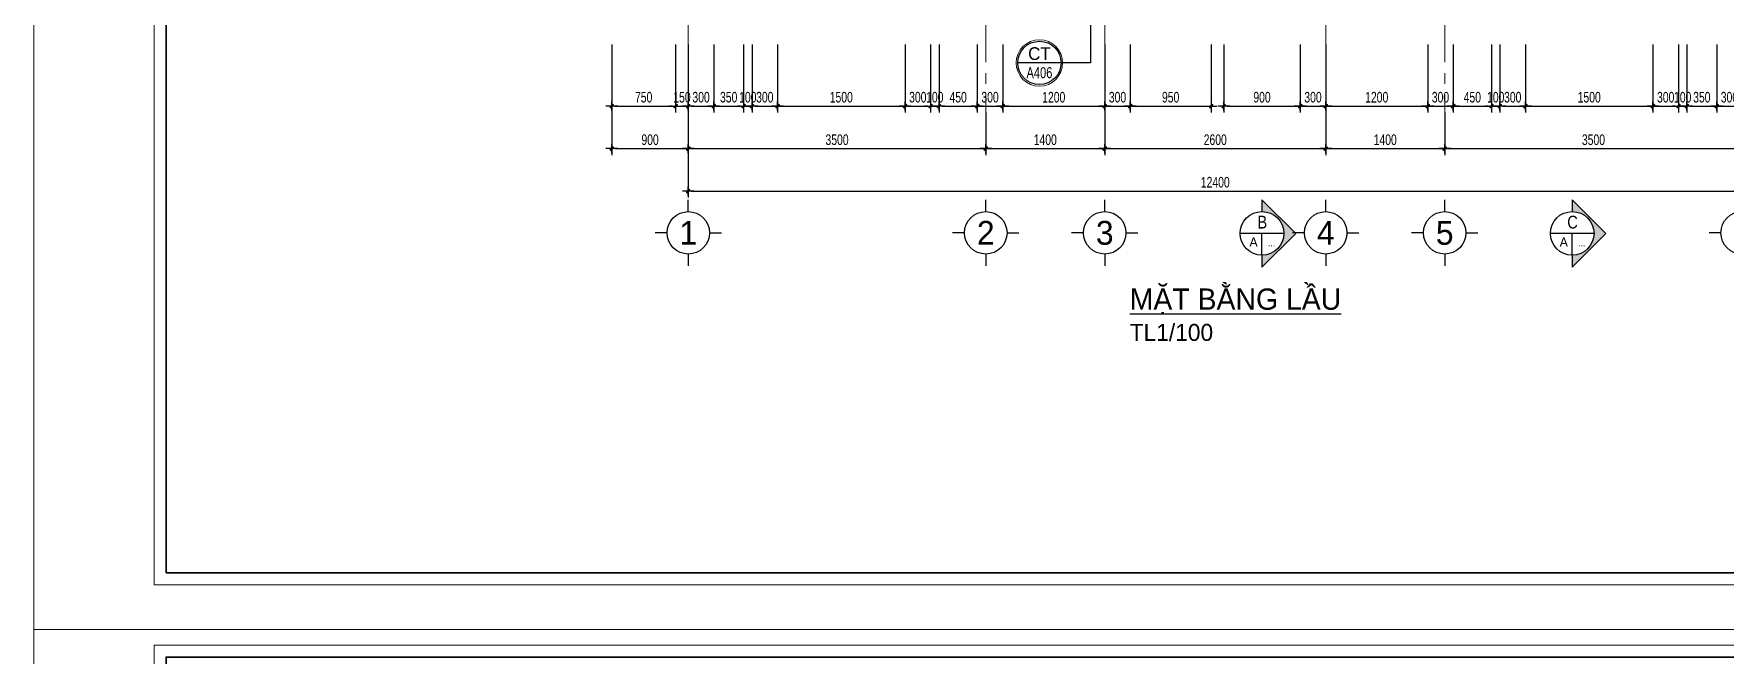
# Model space of a CAD drawing. Header units: inches. Extents: x 88947 to 296847, y 35049 to 161062.
# Drawn here: x 148347 to 168248, y 55750 to 63057 of the extents above; entities that cross this region are included whole.
import ezdxf
from ezdxf.enums import TextEntityAlignment as Align

# ---------------------------------------------------------------- set-up
doc = ezdxf.new("R2010")
doc.units = ezdxf.units.IN
doc.header["$MEASUREMENT"] = 0
doc.header["$PDMODE"] = 1
doc.linetypes.add('ACAD_ISO03W100', pattern=[30, 12, -18])
doc.linetypes.add('CENTER', pattern=[50.8, 31.75, -6.35, 6.35, -6.35])
for name, color, linetype, lineweight in [('A-Dims', 145, 'Continuous', 25), ('A-Text', 30, 'Continuous', 9), ('A-Wall', 2, 'Continuous', 35), ('DIM', 7, 'Continuous', 25), ('GHICHU', 40, 'Continuous', 18), ('KHUNG 2', 144, 'Continuous', 18), ('KY HIEU', 4, 'Continuous', 25), ('NETMANH', 192, 'Continuous', 18), ('THAY', 3, 'Continuous', 18), ('TRUC', 252, 'ACAD_ISO03W100', 13)]:
    doc.layers.add(name, color=color, linetype=linetype, lineweight=lineweight)
doc.layers.add('NHO', color=8, linetype='Continuous')
doc.layers.add('text', color=2, linetype='Continuous')
doc.styles.add('AVO-B', font='VAVOB.TTF')
doc.styles.add('DDCo-B-Helve-condense', font='VHELVCB.TTF')
doc.styles.add('FRANKO', font='VFRANKO.TTF')
doc.styles.add('TAS-MTEXT', font='VAVOB.TTF', dxfattribs={"width": 0.75})
doc.styles.add('VHELVEN', font='VHELVEN.TTF')
doc.styles.add('VNI-HELVE-CONDENSE', font='VNARIAL.TTF', dxfattribs={"width": 0.7})
doc.dimstyles.new('TAS-100', dxfattribs={"dimscale": 50, "dimtxt": 2.5, "dimasz": 0.7, "dimexe": 1.5, "dimexo": 1.5, "dimgap": 0.8, "dimtad": 1, "dimdec": 0, "dimzin": 3, "dimdsep": 46, "dimtxsty": 'VNI-HELVE-CONDENSE', "dimblk": 'TICK', "dimcen": 2.5, "dimclrt": 71, "dimazin": 2, "dimtfac": 0.75, "dimtdec": 0, "dimtix": 1, "dimtmove": 2, "dimatfit": 2, "dimldrblk": 'TICK123', "dimfxl": 1.5, "dimtolj": 1, "dimtzin": 0, "dimarcsym": 0})
doc.dimstyles.new('TAS-50', dxfattribs={"dimscale": 25, "dimtxt": 2.5, "dimasz": 0.7, "dimexe": 1.5, "dimexo": 1.5, "dimgap": 0.8, "dimtad": 1, "dimdec": 0, "dimzin": 3, "dimdsep": 46, "dimtxsty": 'VNI-HELVE-CONDENSE', "dimblk": 'TICK', "dimcen": 2.5, "dimclrt": 71, "dimazin": 2, "dimtfac": 0.75, "dimtdec": 0, "dimtix": 1, "dimtmove": 2, "dimatfit": 2, "dimldrblk": 'TICK123', "dimfxl": 1.5, "dimtolj": 1, "dimtzin": 0, "dimarcsym": 0})

# ---------------------------------------------------------------- blocks, each defined once
blk = doc.blocks.new('TICK')
at = {"layer": 'A-Dims', "color": 1}
for p, q in [((-2, 0), (2, 0)), ((0, 1.5), (0, -1.5))]:
    blk.add_line(p, q, dxfattribs=at)
at = {"layer": 'A-Dims', "color": 1, "const_width": 0.788}
blk.add_lwpolyline([(-0.33, -0.35), (0.38, 0.38)], dxfattribs=at)
at = {"layer": 'A-Dims', "color": 1, "const_width": 0.394}
for points in [[(0.24, 0.52, -0.414214), (0.52, 0.52, -1)], [(0.52, 0.52, -0.414214), (0.52, 0.24, -1)], [(-0.47, -0.21, 0.414214), (-0.47, -0.49, 1)], [(-0.47, -0.49, 0.414214), (-0.19, -0.49, 1)]]:
    blk.add_lwpolyline(points, format="xyb", dxfattribs=at)
blk = doc.blocks.new('*D49')
at = {"layer": 'Defpoints', "color": 0}
for p in [(156048, 62207), (159548, 62207), (159548, 61707)]:
    blk.add_point(p, dxfattribs=at)
at = {"layer": 'DIM', "color": 0, "lineweight": -2}
for p, q in [((156048, 62132), (156048, 61632)), ((159548, 62132), (159548, 61632)), ((156083, 61707), (159513, 61707))]:
    blk.add_line(p, q, dxfattribs=at)
at = {"layer": 'DIM', "color": 0, "lineweight": -2, "xscale": 35, "yscale": 35, "zscale": 35, "rotation": 180}
blk.add_blockref('TICK', (156048, 61707), dxfattribs=at)
at = {"layer": 'DIM', "color": 0, "lineweight": -2, "xscale": 35, "yscale": 35, "zscale": 35}
blk.add_blockref('TICK', (159548, 61707), dxfattribs=at)
at = {"layer": 'DIM', "color": 71, "insert": (157798, 61811), "char_height": 125, "attachment_point": 5, "style": 'VNI-HELVE-CONDENSE'}
blk.add_mtext('\\A1;3500', dxfattribs=at)
blk = doc.blocks.new('TICK123')
at = {"layer": 'A-Dims', "color": 1}
blk.add_lwpolyline([(0.05, 0, 0, 0.84, 0), (-2.11, 0, 8.4, 8.4, 0)], format="xyseb", dxfattribs=at)
blk = doc.blocks.new('*D50')
at = {"layer": 'Defpoints', "color": 0}
for p in [(159548, 62207), (160948, 62207), (160948, 61707)]:
    blk.add_point(p, dxfattribs=at)
at = {"layer": 'DIM', "color": 0, "lineweight": -2}
for p, q in [((159548, 62132), (159548, 61632)), ((160948, 62132), (160948, 61632)), ((159583, 61707), (160913, 61707))]:
    blk.add_line(p, q, dxfattribs=at)
at = {"layer": 'DIM', "color": 0, "lineweight": -2, "xscale": 35, "yscale": 35, "zscale": 35, "rotation": 180}
blk.add_blockref('TICK', (159548, 61707), dxfattribs=at)
at = {"layer": 'DIM', "color": 0, "lineweight": -2, "xscale": 35, "yscale": 35, "zscale": 35}
blk.add_blockref('TICK', (160948, 61707), dxfattribs=at)
at = {"layer": 'DIM', "color": 71, "insert": (160248, 61811), "char_height": 125, "attachment_point": 5, "style": 'VNI-HELVE-CONDENSE'}
blk.add_mtext('\\A1;1400', dxfattribs=at)
blk = doc.blocks.new('*D51')
at = {"layer": 'Defpoints', "color": 0}
for p in [(160948, 62207), (163548, 62207), (163548, 61707)]:
    blk.add_point(p, dxfattribs=at)
at = {"layer": 'DIM', "color": 0, "lineweight": -2}
for p, q in [((160948, 62132), (160948, 61632)), ((163548, 62132), (163548, 61632)), ((160983, 61707), (163513, 61707))]:
    blk.add_line(p, q, dxfattribs=at)
at = {"layer": 'DIM', "color": 0, "lineweight": -2, "xscale": 35, "yscale": 35, "zscale": 35, "rotation": 180}
blk.add_blockref('TICK', (160948, 61707), dxfattribs=at)
at = {"layer": 'DIM', "color": 0, "lineweight": -2, "xscale": 35, "yscale": 35, "zscale": 35}
blk.add_blockref('TICK', (163548, 61707), dxfattribs=at)
at = {"layer": 'DIM', "color": 71, "insert": (162248, 61811), "char_height": 125, "attachment_point": 5, "style": 'VNI-HELVE-CONDENSE'}
blk.add_mtext('\\A1;2600', dxfattribs=at)
blk = doc.blocks.new('*D52')
at = {"layer": 'Defpoints', "color": 0}
for p in [(163548, 62207), (164948, 62207), (164948, 61707)]:
    blk.add_point(p, dxfattribs=at)
at = {"layer": 'DIM', "color": 0, "lineweight": -2}
for p, q in [((163548, 62132), (163548, 61632)), ((164948, 62132), (164948, 61632)), ((163583, 61707), (164913, 61707))]:
    blk.add_line(p, q, dxfattribs=at)
at = {"layer": 'DIM', "color": 0, "lineweight": -2, "xscale": 35, "yscale": 35, "zscale": 35, "rotation": 180}
blk.add_blockref('TICK', (163548, 61707), dxfattribs=at)
at = {"layer": 'DIM', "color": 0, "lineweight": -2, "xscale": 35, "yscale": 35, "zscale": 35}
blk.add_blockref('TICK', (164948, 61707), dxfattribs=at)
at = {"layer": 'DIM', "color": 71, "insert": (164248, 61811), "char_height": 125, "attachment_point": 5, "style": 'VNI-HELVE-CONDENSE'}
blk.add_mtext('\\A1;1400', dxfattribs=at)
blk = doc.blocks.new('*D53')
at = {"layer": 'Defpoints', "color": 0}
for p in [(164948, 62207), (168448, 62207), (168448, 61707)]:
    blk.add_point(p, dxfattribs=at)
at = {"layer": 'DIM', "color": 0, "lineweight": -2}
for p, q in [((164948, 62132), (164948, 61632)), ((168448, 62132), (168448, 61632)), ((164983, 61707), (168413, 61707))]:
    blk.add_line(p, q, dxfattribs=at)
at = {"layer": 'DIM', "color": 0, "lineweight": -2, "xscale": 35, "yscale": 35, "zscale": 35, "rotation": 180}
blk.add_blockref('TICK', (164948, 61707), dxfattribs=at)
at = {"layer": 'DIM', "color": 0, "lineweight": -2, "xscale": 35, "yscale": 35, "zscale": 35}
blk.add_blockref('TICK', (168448, 61707), dxfattribs=at)
at = {"layer": 'DIM', "color": 71, "insert": (166698, 61811), "char_height": 125, "attachment_point": 5, "style": 'VNI-HELVE-CONDENSE'}
blk.add_mtext('\\A1;3500', dxfattribs=at)
blk = doc.blocks.new('*D54')
at = {"layer": 'Defpoints', "color": 0}
for p in [(156048, 62207), (168448, 62207), (168448, 61207)]:
    blk.add_point(p, dxfattribs=at)
at = {"layer": 'DIM', "color": 0, "lineweight": -2}
for p, q in [((156048, 62132), (156048, 61132)), ((168448, 62132), (168448, 61132)), ((156083, 61207), (168413, 61207))]:
    blk.add_line(p, q, dxfattribs=at)
at = {"layer": 'DIM', "color": 0, "lineweight": -2, "xscale": 35, "yscale": 35, "zscale": 35, "rotation": 180}
blk.add_blockref('TICK', (156048, 61207), dxfattribs=at)
at = {"layer": 'DIM', "color": 0, "lineweight": -2, "xscale": 35, "yscale": 35, "zscale": 35}
blk.add_blockref('TICK', (168448, 61207), dxfattribs=at)
at = {"layer": 'DIM', "color": 71, "insert": (162248, 61311), "char_height": 125, "attachment_point": 5, "style": 'VNI-HELVE-CONDENSE'}
blk.add_mtext('\\A1;12400', dxfattribs=at)
blk = doc.blocks.new('khung ten')
at = {"layer": 'A-Wall', "ltscale": 0.7}
blk.add_lwpolyline([(267204, -219099), (305804, -219099), (305804, -190799), (267204, -190799)], close=True, dxfattribs=at)
at = {"layer": 'KHUNG 2', "ltscale": 0.7}
blk.add_lwpolyline([(267004, -219299), (306004, -219299), (306004, -190599), (267004, -190599)], close=True, dxfattribs=at)
at = {"layer": 'NETMANH', "ltscale": 0.7}
blk.add_lwpolyline([(265004, -220042), (307004, -220042), (307004, -190342), (265004, -190342)], close=True, dxfattribs=at)
blk = doc.blocks.new('*D73')
at = {"layer": 'Defpoints', "color": 0}
for p in [(155898, 63007), (156048, 63007), (156048, 62207)]:
    blk.add_point(p, dxfattribs=at)
at = {"layer": 'DIM', "color": 0, "lineweight": -2}
for p, q in [((155898, 62932), (155898, 62132)), ((156048, 62932), (156048, 62132)), ((155863, 62207), (155828, 62207)), ((155898, 62207), (156048, 62207)), ((156083, 62207), (156118, 62207))]:
    blk.add_line(p, q, dxfattribs=at)
at = {"layer": 'DIM', "color": 0, "lineweight": -2, "xscale": 35, "yscale": 35, "zscale": 35}
blk.add_blockref('TICK', (155898, 62207), dxfattribs=at)
at = {"layer": 'DIM', "color": 0, "lineweight": -2, "xscale": 35, "yscale": 35, "zscale": 35, "rotation": 180}
blk.add_blockref('TICK', (156048, 62207), dxfattribs=at)
at = {"layer": 'DIM', "color": 71, "insert": (155973, 62311), "char_height": 125, "attachment_point": 5, "style": 'VNI-HELVE-CONDENSE'}
blk.add_mtext('\\A1;150', dxfattribs=at)
blk = doc.blocks.new('*D74')
at = {"layer": 'Defpoints', "color": 0}
for p in [(156348, 63007), (156698, 63007), (156698, 62207)]:
    blk.add_point(p, dxfattribs=at)
at = {"layer": 'DIM', "color": 0, "lineweight": -2}
for p, q in [((156348, 62932), (156348, 62132)), ((156698, 62932), (156698, 62132)), ((156383, 62207), (156663, 62207))]:
    blk.add_line(p, q, dxfattribs=at)
at = {"layer": 'DIM', "color": 0, "lineweight": -2, "xscale": 35, "yscale": 35, "zscale": 35, "rotation": 180}
blk.add_blockref('TICK', (156348, 62207), dxfattribs=at)
at = {"layer": 'DIM', "color": 0, "lineweight": -2, "xscale": 35, "yscale": 35, "zscale": 35}
blk.add_blockref('TICK', (156698, 62207), dxfattribs=at)
at = {"layer": 'DIM', "color": 71, "insert": (156523, 62311), "char_height": 125, "attachment_point": 5, "style": 'VNI-HELVE-CONDENSE'}
blk.add_mtext('\\A1;350', dxfattribs=at)
blk = doc.blocks.new('*D75')
at = {"layer": 'Defpoints', "color": 0}
for p in [(156798, 63007), (157098, 63007), (157098, 62207)]:
    blk.add_point(p, dxfattribs=at)
at = {"layer": 'DIM', "color": 0, "lineweight": -2}
for p, q in [((156798, 62932), (156798, 62132)), ((157098, 62932), (157098, 62132)), ((156833, 62207), (157063, 62207))]:
    blk.add_line(p, q, dxfattribs=at)
at = {"layer": 'DIM', "color": 0, "lineweight": -2, "xscale": 35, "yscale": 35, "zscale": 35, "rotation": 180}
blk.add_blockref('TICK', (156798, 62207), dxfattribs=at)
at = {"layer": 'DIM', "color": 0, "lineweight": -2, "xscale": 35, "yscale": 35, "zscale": 35}
blk.add_blockref('TICK', (157098, 62207), dxfattribs=at)
at = {"layer": 'DIM', "color": 71, "insert": (156948, 62311), "char_height": 125, "attachment_point": 5, "style": 'VNI-HELVE-CONDENSE'}
blk.add_mtext('\\A1;300', dxfattribs=at)
blk = doc.blocks.new('*D76')
at = {"layer": 'Defpoints', "color": 0}
for p in [(157098, 63007), (158598, 63007), (158598, 62207)]:
    blk.add_point(p, dxfattribs=at)
at = {"layer": 'DIM', "color": 0, "lineweight": -2}
for p, q in [((157098, 62932), (157098, 62132)), ((158598, 62932), (158598, 62132)), ((157133, 62207), (158563, 62207))]:
    blk.add_line(p, q, dxfattribs=at)
at = {"layer": 'DIM', "color": 0, "lineweight": -2, "xscale": 35, "yscale": 35, "zscale": 35, "rotation": 180}
blk.add_blockref('TICK', (157098, 62207), dxfattribs=at)
at = {"layer": 'DIM', "color": 0, "lineweight": -2, "xscale": 35, "yscale": 35, "zscale": 35}
blk.add_blockref('TICK', (158598, 62207), dxfattribs=at)
at = {"layer": 'DIM', "color": 71, "insert": (157848, 62311), "char_height": 125, "attachment_point": 5, "style": 'VNI-HELVE-CONDENSE'}
blk.add_mtext('\\A1;1500', dxfattribs=at)
blk = doc.blocks.new('*D77')
at = {"layer": 'Defpoints', "color": 0}
for p in [(158598, 63007), (158898, 63007), (158898, 62207)]:
    blk.add_point(p, dxfattribs=at)
at = {"layer": 'DIM', "color": 0, "lineweight": -2}
for p, q in [((158598, 62932), (158598, 62132)), ((158898, 62932), (158898, 62132)), ((158633, 62207), (158863, 62207))]:
    blk.add_line(p, q, dxfattribs=at)
at = {"layer": 'DIM', "color": 0, "lineweight": -2, "xscale": 35, "yscale": 35, "zscale": 35, "rotation": 180}
blk.add_blockref('TICK', (158598, 62207), dxfattribs=at)
at = {"layer": 'DIM', "color": 0, "lineweight": -2, "xscale": 35, "yscale": 35, "zscale": 35}
blk.add_blockref('TICK', (158898, 62207), dxfattribs=at)
at = {"layer": 'DIM', "color": 71, "insert": (158748, 62311), "char_height": 125, "attachment_point": 5, "style": 'VNI-HELVE-CONDENSE'}
blk.add_mtext('\\A1;300', dxfattribs=at)
blk = doc.blocks.new('*D78')
at = {"layer": 'Defpoints', "color": 0}
for p in [(158898, 63007), (158998, 63007), (158998, 62207)]:
    blk.add_point(p, dxfattribs=at)
at = {"layer": 'DIM', "color": 0, "lineweight": -2}
for p, q in [((158898, 62932), (158898, 62132)), ((158998, 62932), (158998, 62132)), ((158863, 62207), (158828, 62207)), ((158898, 62207), (158998, 62207)), ((159033, 62207), (159068, 62207))]:
    blk.add_line(p, q, dxfattribs=at)
at = {"layer": 'DIM', "color": 0, "lineweight": -2, "xscale": 35, "yscale": 35, "zscale": 35}
blk.add_blockref('TICK', (158898, 62207), dxfattribs=at)
at = {"layer": 'DIM', "color": 0, "lineweight": -2, "xscale": 35, "yscale": 35, "zscale": 35, "rotation": 180}
blk.add_blockref('TICK', (158998, 62207), dxfattribs=at)
at = {"layer": 'DIM', "color": 71, "insert": (158948, 62311), "char_height": 125, "attachment_point": 5, "style": 'VNI-HELVE-CONDENSE'}
blk.add_mtext('\\A1;100', dxfattribs=at)
blk = doc.blocks.new('*D79')
at = {"layer": 'Defpoints', "color": 0}
for p in [(158998, 63007), (159448, 63007), (159448, 62207)]:
    blk.add_point(p, dxfattribs=at)
at = {"layer": 'DIM', "color": 0, "lineweight": -2}
for p, q in [((158998, 62932), (158998, 62132)), ((159448, 62932), (159448, 62132)), ((159033, 62207), (159413, 62207))]:
    blk.add_line(p, q, dxfattribs=at)
at = {"layer": 'DIM', "color": 0, "lineweight": -2, "xscale": 35, "yscale": 35, "zscale": 35, "rotation": 180}
blk.add_blockref('TICK', (158998, 62207), dxfattribs=at)
at = {"layer": 'DIM', "color": 0, "lineweight": -2, "xscale": 35, "yscale": 35, "zscale": 35}
blk.add_blockref('TICK', (159448, 62207), dxfattribs=at)
at = {"layer": 'DIM', "color": 71, "insert": (159223, 62311), "char_height": 125, "attachment_point": 5, "style": 'VNI-HELVE-CONDENSE'}
blk.add_mtext('\\A1;450', dxfattribs=at)
blk = doc.blocks.new('*D80')
at = {"layer": 'Defpoints', "color": 0}
for p in [(159748, 63007), (160948, 63007), (160948, 62207)]:
    blk.add_point(p, dxfattribs=at)
at = {"layer": 'DIM', "color": 0, "lineweight": -2}
for p, q in [((159748, 62932), (159748, 62132)), ((160948, 62932), (160948, 62132)), ((159783, 62207), (160913, 62207))]:
    blk.add_line(p, q, dxfattribs=at)
at = {"layer": 'DIM', "color": 0, "lineweight": -2, "xscale": 35, "yscale": 35, "zscale": 35, "rotation": 180}
blk.add_blockref('TICK', (159748, 62207), dxfattribs=at)
at = {"layer": 'DIM', "color": 0, "lineweight": -2, "xscale": 35, "yscale": 35, "zscale": 35}
blk.add_blockref('TICK', (160948, 62207), dxfattribs=at)
at = {"layer": 'DIM', "color": 71, "insert": (160348, 62311), "char_height": 125, "attachment_point": 5, "style": 'VNI-HELVE-CONDENSE'}
blk.add_mtext('\\A1;1200', dxfattribs=at)
blk = doc.blocks.new('*D81')
at = {"layer": 'Defpoints', "color": 0}
for p in [(160948, 63007), (161248, 63007), (161248, 62207)]:
    blk.add_point(p, dxfattribs=at)
at = {"layer": 'DIM', "color": 0, "lineweight": -2}
for p, q in [((160948, 62932), (160948, 62132)), ((161248, 62932), (161248, 62132)), ((160983, 62207), (161213, 62207))]:
    blk.add_line(p, q, dxfattribs=at)
at = {"layer": 'DIM', "color": 0, "lineweight": -2, "xscale": 35, "yscale": 35, "zscale": 35, "rotation": 180}
blk.add_blockref('TICK', (160948, 62207), dxfattribs=at)
at = {"layer": 'DIM', "color": 0, "lineweight": -2, "xscale": 35, "yscale": 35, "zscale": 35}
blk.add_blockref('TICK', (161248, 62207), dxfattribs=at)
at = {"layer": 'DIM', "color": 71, "insert": (161098, 62311), "char_height": 125, "attachment_point": 5, "style": 'VNI-HELVE-CONDENSE'}
blk.add_mtext('\\A1;300', dxfattribs=at)
blk = doc.blocks.new('*D82')
at = {"layer": 'Defpoints', "color": 0}
for p in [(161248, 63007), (162198, 63007), (162198, 62207)]:
    blk.add_point(p, dxfattribs=at)
at = {"layer": 'DIM', "color": 0, "lineweight": -2}
for p, q in [((161248, 62932), (161248, 62132)), ((162198, 62932), (162198, 62132)), ((161283, 62207), (162163, 62207))]:
    blk.add_line(p, q, dxfattribs=at)
at = {"layer": 'DIM', "color": 0, "lineweight": -2, "xscale": 35, "yscale": 35, "zscale": 35, "rotation": 180}
blk.add_blockref('TICK', (161248, 62207), dxfattribs=at)
at = {"layer": 'DIM', "color": 0, "lineweight": -2, "xscale": 35, "yscale": 35, "zscale": 35}
blk.add_blockref('TICK', (162198, 62207), dxfattribs=at)
at = {"layer": 'DIM', "color": 71, "insert": (161723, 62311), "char_height": 125, "attachment_point": 5, "style": 'VNI-HELVE-CONDENSE'}
blk.add_mtext('\\A1;950', dxfattribs=at)
blk = doc.blocks.new('*D83')
at = {"layer": 'Defpoints', "color": 0}
for p in [(162348, 63007), (163248, 63007), (163248, 62207)]:
    blk.add_point(p, dxfattribs=at)
at = {"layer": 'DIM', "color": 0, "lineweight": -2}
for p, q in [((162348, 62932), (162348, 62132)), ((163248, 62932), (163248, 62132)), ((162383, 62207), (163213, 62207))]:
    blk.add_line(p, q, dxfattribs=at)
at = {"layer": 'DIM', "color": 0, "lineweight": -2, "xscale": 35, "yscale": 35, "zscale": 35, "rotation": 180}
blk.add_blockref('TICK', (162348, 62207), dxfattribs=at)
at = {"layer": 'DIM', "color": 0, "lineweight": -2, "xscale": 35, "yscale": 35, "zscale": 35}
blk.add_blockref('TICK', (163248, 62207), dxfattribs=at)
at = {"layer": 'DIM', "color": 71, "insert": (162798, 62311), "char_height": 125, "attachment_point": 5, "style": 'VNI-HELVE-CONDENSE'}
blk.add_mtext('\\A1;900', dxfattribs=at)
blk = doc.blocks.new('*D84')
at = {"layer": 'Defpoints', "color": 0}
for p in [(163248, 63007), (163548, 63007), (163548, 62207)]:
    blk.add_point(p, dxfattribs=at)
at = {"layer": 'DIM', "color": 0, "lineweight": -2}
for p, q in [((163248, 62932), (163248, 62132)), ((163548, 62932), (163548, 62132)), ((163283, 62207), (163513, 62207))]:
    blk.add_line(p, q, dxfattribs=at)
at = {"layer": 'DIM', "color": 0, "lineweight": -2, "xscale": 35, "yscale": 35, "zscale": 35, "rotation": 180}
blk.add_blockref('TICK', (163248, 62207), dxfattribs=at)
at = {"layer": 'DIM', "color": 0, "lineweight": -2, "xscale": 35, "yscale": 35, "zscale": 35}
blk.add_blockref('TICK', (163548, 62207), dxfattribs=at)
at = {"layer": 'DIM', "color": 71, "insert": (163398, 62311), "char_height": 125, "attachment_point": 5, "style": 'VNI-HELVE-CONDENSE'}
blk.add_mtext('\\A1;300', dxfattribs=at)
blk = doc.blocks.new('*D85')
at = {"layer": 'Defpoints', "color": 0}
for p in [(163548, 63007), (164748, 63007), (164748, 62207)]:
    blk.add_point(p, dxfattribs=at)
at = {"layer": 'DIM', "color": 0, "lineweight": -2}
for p, q in [((163548, 62932), (163548, 62132)), ((164748, 62932), (164748, 62132)), ((163583, 62207), (164713, 62207))]:
    blk.add_line(p, q, dxfattribs=at)
at = {"layer": 'DIM', "color": 0, "lineweight": -2, "xscale": 35, "yscale": 35, "zscale": 35, "rotation": 180}
blk.add_blockref('TICK', (163548, 62207), dxfattribs=at)
at = {"layer": 'DIM', "color": 0, "lineweight": -2, "xscale": 35, "yscale": 35, "zscale": 35}
blk.add_blockref('TICK', (164748, 62207), dxfattribs=at)
at = {"layer": 'DIM', "color": 71, "insert": (164148, 62311), "char_height": 125, "attachment_point": 5, "style": 'VNI-HELVE-CONDENSE'}
blk.add_mtext('\\A1;1200', dxfattribs=at)
blk = doc.blocks.new('*D86')
at = {"layer": 'Defpoints', "color": 0}
for p in [(165048, 63007), (165498, 63007), (165498, 62207)]:
    blk.add_point(p, dxfattribs=at)
at = {"layer": 'DIM', "color": 0, "lineweight": -2}
for p, q in [((165048, 62932), (165048, 62132)), ((165498, 62932), (165498, 62132)), ((165083, 62207), (165463, 62207))]:
    blk.add_line(p, q, dxfattribs=at)
at = {"layer": 'DIM', "color": 0, "lineweight": -2, "xscale": 35, "yscale": 35, "zscale": 35, "rotation": 180}
blk.add_blockref('TICK', (165048, 62207), dxfattribs=at)
at = {"layer": 'DIM', "color": 0, "lineweight": -2, "xscale": 35, "yscale": 35, "zscale": 35}
blk.add_blockref('TICK', (165498, 62207), dxfattribs=at)
at = {"layer": 'DIM', "color": 71, "insert": (165273, 62311), "char_height": 125, "attachment_point": 5, "style": 'VNI-HELVE-CONDENSE'}
blk.add_mtext('\\A1;450', dxfattribs=at)
blk = doc.blocks.new('*D87')
at = {"layer": 'Defpoints', "color": 0}
for p in [(165498, 63007), (165598, 63007), (165598, 62207)]:
    blk.add_point(p, dxfattribs=at)
at = {"layer": 'DIM', "color": 0, "lineweight": -2}
for p, q in [((165498, 62932), (165498, 62132)), ((165598, 62932), (165598, 62132)), ((165463, 62207), (165428, 62207)), ((165498, 62207), (165598, 62207)), ((165633, 62207), (165668, 62207))]:
    blk.add_line(p, q, dxfattribs=at)
at = {"layer": 'DIM', "color": 0, "lineweight": -2, "xscale": 35, "yscale": 35, "zscale": 35}
blk.add_blockref('TICK', (165498, 62207), dxfattribs=at)
at = {"layer": 'DIM', "color": 0, "lineweight": -2, "xscale": 35, "yscale": 35, "zscale": 35, "rotation": 180}
blk.add_blockref('TICK', (165598, 62207), dxfattribs=at)
at = {"layer": 'DIM', "color": 71, "insert": (165548, 62311), "char_height": 125, "attachment_point": 5, "style": 'VNI-HELVE-CONDENSE'}
blk.add_mtext('\\A1;100', dxfattribs=at)
blk = doc.blocks.new('*D88')
at = {"layer": 'Defpoints', "color": 0}
for p in [(165598, 63007), (165898, 63007), (165898, 62207)]:
    blk.add_point(p, dxfattribs=at)
at = {"layer": 'DIM', "color": 0, "lineweight": -2}
for p, q in [((165598, 62932), (165598, 62132)), ((165898, 62932), (165898, 62132)), ((165633, 62207), (165863, 62207))]:
    blk.add_line(p, q, dxfattribs=at)
at = {"layer": 'DIM', "color": 0, "lineweight": -2, "xscale": 35, "yscale": 35, "zscale": 35, "rotation": 180}
blk.add_blockref('TICK', (165598, 62207), dxfattribs=at)
at = {"layer": 'DIM', "color": 0, "lineweight": -2, "xscale": 35, "yscale": 35, "zscale": 35}
blk.add_blockref('TICK', (165898, 62207), dxfattribs=at)
at = {"layer": 'DIM', "color": 71, "insert": (165748, 62311), "char_height": 125, "attachment_point": 5, "style": 'VNI-HELVE-CONDENSE'}
blk.add_mtext('\\A1;300', dxfattribs=at)
blk = doc.blocks.new('*D89')
at = {"layer": 'Defpoints', "color": 0}
for p in [(165898, 63007), (167398, 63007), (167398, 62207)]:
    blk.add_point(p, dxfattribs=at)
at = {"layer": 'DIM', "color": 0, "lineweight": -2}
for p, q in [((165898, 62932), (165898, 62132)), ((167398, 62932), (167398, 62132)), ((165933, 62207), (167363, 62207))]:
    blk.add_line(p, q, dxfattribs=at)
at = {"layer": 'DIM', "color": 0, "lineweight": -2, "xscale": 35, "yscale": 35, "zscale": 35, "rotation": 180}
blk.add_blockref('TICK', (165898, 62207), dxfattribs=at)
at = {"layer": 'DIM', "color": 0, "lineweight": -2, "xscale": 35, "yscale": 35, "zscale": 35}
blk.add_blockref('TICK', (167398, 62207), dxfattribs=at)
at = {"layer": 'DIM', "color": 71, "insert": (166648, 62311), "char_height": 125, "attachment_point": 5, "style": 'VNI-HELVE-CONDENSE'}
blk.add_mtext('\\A1;1500', dxfattribs=at)
blk = doc.blocks.new('*D90')
at = {"layer": 'Defpoints', "color": 0}
for p in [(167398, 63007), (167698, 63007), (167698, 62207)]:
    blk.add_point(p, dxfattribs=at)
at = {"layer": 'DIM', "color": 0, "lineweight": -2}
for p, q in [((167398, 62932), (167398, 62132)), ((167698, 62932), (167698, 62132)), ((167433, 62207), (167663, 62207))]:
    blk.add_line(p, q, dxfattribs=at)
at = {"layer": 'DIM', "color": 0, "lineweight": -2, "xscale": 35, "yscale": 35, "zscale": 35, "rotation": 180}
blk.add_blockref('TICK', (167398, 62207), dxfattribs=at)
at = {"layer": 'DIM', "color": 0, "lineweight": -2, "xscale": 35, "yscale": 35, "zscale": 35}
blk.add_blockref('TICK', (167698, 62207), dxfattribs=at)
at = {"layer": 'DIM', "color": 71, "insert": (167548, 62311), "char_height": 125, "attachment_point": 5, "style": 'VNI-HELVE-CONDENSE'}
blk.add_mtext('\\A1;300', dxfattribs=at)
blk = doc.blocks.new('*D91')
at = {"layer": 'Defpoints', "color": 0}
for p in [(167698, 63007), (167798, 63007), (167798, 62207)]:
    blk.add_point(p, dxfattribs=at)
at = {"layer": 'DIM', "color": 0, "lineweight": -2}
for p, q in [((167698, 62932), (167698, 62132)), ((167798, 62932), (167798, 62132)), ((167663, 62207), (167628, 62207)), ((167698, 62207), (167798, 62207)), ((167833, 62207), (167868, 62207))]:
    blk.add_line(p, q, dxfattribs=at)
at = {"layer": 'DIM', "color": 0, "lineweight": -2, "xscale": 35, "yscale": 35, "zscale": 35}
blk.add_blockref('TICK', (167698, 62207), dxfattribs=at)
at = {"layer": 'DIM', "color": 0, "lineweight": -2, "xscale": 35, "yscale": 35, "zscale": 35, "rotation": 180}
blk.add_blockref('TICK', (167798, 62207), dxfattribs=at)
at = {"layer": 'DIM', "color": 71, "insert": (167748, 62311), "char_height": 125, "attachment_point": 5, "style": 'VNI-HELVE-CONDENSE'}
blk.add_mtext('\\A1;100', dxfattribs=at)
blk = doc.blocks.new('*D92')
at = {"layer": 'Defpoints', "color": 0}
for p in [(167798, 63007), (168148, 63007), (168148, 62207)]:
    blk.add_point(p, dxfattribs=at)
at = {"layer": 'DIM', "color": 0, "lineweight": -2}
for p, q in [((167798, 62932), (167798, 62132)), ((168148, 62932), (168148, 62132)), ((167833, 62207), (168113, 62207))]:
    blk.add_line(p, q, dxfattribs=at)
at = {"layer": 'DIM', "color": 0, "lineweight": -2, "xscale": 35, "yscale": 35, "zscale": 35, "rotation": 180}
blk.add_blockref('TICK', (167798, 62207), dxfattribs=at)
at = {"layer": 'DIM', "color": 0, "lineweight": -2, "xscale": 35, "yscale": 35, "zscale": 35}
blk.add_blockref('TICK', (168148, 62207), dxfattribs=at)
at = {"layer": 'DIM', "color": 71, "insert": (167973, 62311), "char_height": 125, "attachment_point": 5, "style": 'VNI-HELVE-CONDENSE'}
blk.add_mtext('\\A1;350', dxfattribs=at)
blk = doc.blocks.new('*D145')
at = {"layer": 'Defpoints', "color": 0}
for p in [(155148, 63007), (155898, 63007), (155898, 62207)]:
    blk.add_point(p, dxfattribs=at)
at = {"layer": 'DIM', "color": 0, "lineweight": -2}
for p, q in [((155148, 62932), (155148, 62132)), ((155898, 62932), (155898, 62132)), ((155183, 62207), (155863, 62207))]:
    blk.add_line(p, q, dxfattribs=at)
at = {"layer": 'DIM', "color": 0, "lineweight": -2, "xscale": 35, "yscale": 35, "zscale": 35, "rotation": 180}
blk.add_blockref('TICK', (155148, 62207), dxfattribs=at)
at = {"layer": 'DIM', "color": 0, "lineweight": -2, "xscale": 35, "yscale": 35, "zscale": 35}
blk.add_blockref('TICK', (155898, 62207), dxfattribs=at)
at = {"layer": 'DIM', "color": 71, "insert": (155523, 62311), "char_height": 125, "attachment_point": 5, "style": 'VNI-HELVE-CONDENSE'}
blk.add_mtext('\\A1;750', dxfattribs=at)
blk = doc.blocks.new('*D146')
at = {"layer": 'Defpoints', "color": 0}
for p in [(155148, 62207), (156048, 62207), (156048, 61707)]:
    blk.add_point(p, dxfattribs=at)
at = {"layer": 'DIM', "color": 0, "lineweight": -2}
for p, q in [((155148, 62132), (155148, 61632)), ((156048, 62132), (156048, 61632)), ((155183, 61707), (156013, 61707))]:
    blk.add_line(p, q, dxfattribs=at)
at = {"layer": 'DIM', "color": 0, "lineweight": -2, "xscale": 35, "yscale": 35, "zscale": 35, "rotation": 180}
blk.add_blockref('TICK', (155148, 61707), dxfattribs=at)
at = {"layer": 'DIM', "color": 0, "lineweight": -2, "xscale": 35, "yscale": 35, "zscale": 35}
blk.add_blockref('TICK', (156048, 61707), dxfattribs=at)
at = {"layer": 'DIM', "color": 71, "insert": (155598, 61811), "char_height": 125, "attachment_point": 5, "style": 'VNI-HELVE-CONDENSE'}
blk.add_mtext('\\A1;900', dxfattribs=at)
blk = doc.blocks.new('*D152')
at = {"layer": 'Defpoints', "color": 0}
for p in [(156698, 63007), (156798, 63007), (156798, 62207)]:
    blk.add_point(p, dxfattribs=at)
at = {"layer": 'DIM', "color": 0, "lineweight": -2}
for p, q in [((156698, 62932), (156698, 62132)), ((156798, 62932), (156798, 62132)), ((156663, 62207), (156628, 62207)), ((156698, 62207), (156798, 62207)), ((156833, 62207), (156868, 62207))]:
    blk.add_line(p, q, dxfattribs=at)
at = {"layer": 'DIM', "color": 0, "lineweight": -2, "xscale": 35, "yscale": 35, "zscale": 35}
blk.add_blockref('TICK', (156698, 62207), dxfattribs=at)
at = {"layer": 'DIM', "color": 0, "lineweight": -2, "xscale": 35, "yscale": 35, "zscale": 35, "rotation": 180}
blk.add_blockref('TICK', (156798, 62207), dxfattribs=at)
at = {"layer": 'DIM', "color": 71, "insert": (156748, 62311), "char_height": 125, "attachment_point": 5, "style": 'VNI-HELVE-CONDENSE'}
blk.add_mtext('\\A1;100', dxfattribs=at)
blk = doc.blocks.new('*D153')
at = {"layer": 'Defpoints', "color": 0}
for p in [(156048, 63007), (156348, 63007), (156348, 62207)]:
    blk.add_point(p, dxfattribs=at)
at = {"layer": 'DIM', "color": 0, "lineweight": -2}
for p, q in [((156048, 62932), (156048, 62132)), ((156348, 62932), (156348, 62132)), ((156083, 62207), (156313, 62207))]:
    blk.add_line(p, q, dxfattribs=at)
at = {"layer": 'DIM', "color": 0, "lineweight": -2, "xscale": 35, "yscale": 35, "zscale": 35, "rotation": 180}
blk.add_blockref('TICK', (156048, 62207), dxfattribs=at)
at = {"layer": 'DIM', "color": 0, "lineweight": -2, "xscale": 35, "yscale": 35, "zscale": 35}
blk.add_blockref('TICK', (156348, 62207), dxfattribs=at)
at = {"layer": 'DIM', "color": 71, "insert": (156198, 62311), "char_height": 125, "attachment_point": 5, "style": 'VNI-HELVE-CONDENSE'}
blk.add_mtext('\\A1;300', dxfattribs=at)
blk = doc.blocks.new('*D154')
at = {"layer": 'Defpoints', "color": 0}
for p in [(168148, 63007), (168448, 63007), (168448, 62207)]:
    blk.add_point(p, dxfattribs=at)
at = {"layer": 'DIM', "color": 0, "lineweight": -2}
for p, q in [((168148, 62932), (168148, 62132)), ((168448, 62932), (168448, 62132)), ((168183, 62207), (168413, 62207))]:
    blk.add_line(p, q, dxfattribs=at)
at = {"layer": 'DIM', "color": 0, "lineweight": -2, "xscale": 35, "yscale": 35, "zscale": 35, "rotation": 180}
blk.add_blockref('TICK', (168148, 62207), dxfattribs=at)
at = {"layer": 'DIM', "color": 0, "lineweight": -2, "xscale": 35, "yscale": 35, "zscale": 35}
blk.add_blockref('TICK', (168448, 62207), dxfattribs=at)
at = {"layer": 'DIM', "color": 71, "insert": (168298, 62311), "char_height": 125, "attachment_point": 5, "style": 'VNI-HELVE-CONDENSE'}
blk.add_mtext('\\A1;300', dxfattribs=at)
blk = doc.blocks.new('TRUCCOT')
for p, q in [((0, -140), (0, 0)), ((-250, -390), (-390, -390)), ((250, -390), (390, -390)), ((0, -640), (0, -780))]:
    blk.add_line(p, q)
blk.add_circle((0, -390), 250)
at = {"layer": 'GHICHU', "style": 'VHELVEN'}
blk.add_attdef('TRUC', text='', height=280, dxfattribs=at).set_placement((0, -390), align=Align.MIDDLE_CENTER)
blk = doc.blocks.new('*D161')
at = {"layer": 'Defpoints', "color": 0}
for p in [(159448, 63007), (159748, 63007), (159748, 62207)]:
    blk.add_point(p, dxfattribs=at)
at = {"layer": 'DIM', "color": 0, "lineweight": -2}
for p, q in [((159448, 62932), (159448, 62132)), ((159748, 62932), (159748, 62132)), ((159483, 62207), (159713, 62207))]:
    blk.add_line(p, q, dxfattribs=at)
at = {"layer": 'DIM', "color": 0, "lineweight": -2, "xscale": 35, "yscale": 35, "zscale": 35, "rotation": 180}
blk.add_blockref('TICK', (159448, 62207), dxfattribs=at)
at = {"layer": 'DIM', "color": 0, "lineweight": -2, "xscale": 35, "yscale": 35, "zscale": 35}
blk.add_blockref('TICK', (159748, 62207), dxfattribs=at)
at = {"layer": 'DIM', "color": 71, "insert": (159598, 62311), "char_height": 125, "attachment_point": 5, "style": 'VNI-HELVE-CONDENSE'}
blk.add_mtext('\\A1;300', dxfattribs=at)
blk = doc.blocks.new('*D162')
at = {"layer": 'Defpoints', "color": 0}
for p in [(164748, 63007), (165048, 63007), (165048, 62207)]:
    blk.add_point(p, dxfattribs=at)
at = {"layer": 'DIM', "color": 0, "lineweight": -2}
for p, q in [((164748, 62932), (164748, 62132)), ((165048, 62932), (165048, 62132)), ((164783, 62207), (165013, 62207))]:
    blk.add_line(p, q, dxfattribs=at)
at = {"layer": 'DIM', "color": 0, "lineweight": -2, "xscale": 35, "yscale": 35, "zscale": 35, "rotation": 180}
blk.add_blockref('TICK', (164748, 62207), dxfattribs=at)
at = {"layer": 'DIM', "color": 0, "lineweight": -2, "xscale": 35, "yscale": 35, "zscale": 35}
blk.add_blockref('TICK', (165048, 62207), dxfattribs=at)
at = {"layer": 'DIM', "color": 71, "insert": (164898, 62311), "char_height": 125, "attachment_point": 5, "style": 'VNI-HELVE-CONDENSE'}
blk.add_mtext('\\A1;300', dxfattribs=at)

msp = doc.modelspace()

# ---------------------------------------------------------------- hatches: boundary and pattern name
at = {"layer": 'KY HIEU'}
for points in [[(163194.6, 60709.9), (162797.7, 61106.8), (162797.7, 60966.8, -1), (162797.7, 60453), (162797.7, 60313)], [(166844.6, 60709.9), (166447.7, 61106.8), (166447.7, 60966.8, -1), (166447.7, 60453), (166447.7, 60313)]]:
    msp.add_hatch(color=256, dxfattribs=at).paths.add_polyline_path(points)

# ---------------------------------------------------------------- linework, layer by layer
msp.add_line((160434, 62714.6), (159924, 62714.6), dxfattribs=at)
at = {"layer": 'KY HIEU', "const_width": 5.5}
msp.add_lwpolyline([(159924.3, 62714.6, 1), (160433.8, 62714.6, 1)], format="xyb", close=True, dxfattribs=at)
at = {"layer": 'NHO'}
msp.add_circle((160179, 62714.6), 255, dxfattribs=at)
at = {"layer": 'text', "color": 2, "linetype": 'Continuous'}
for p, q in [((163054.6, 60709.9), (162540.8, 60709.9)), ((166704.6, 60709.9), (166190.8, 60709.9))]:
    msp.add_line(p, q, dxfattribs=at)
for points in [[(162797.7, 60453), (162797.7, 60313), (163194.6, 60709.9), (162797.7, 61106.8), (162797.7, 60966.8)], [(166447.7, 60453), (166447.7, 60313), (166844.6, 60709.9), (166447.7, 61106.8), (166447.7, 60966.8)], [(162797.7, 60453), (162797.7, 60709.9)], [(166447.7, 60453), (166447.7, 60709.9)]]:
    msp.add_lwpolyline(points, dxfattribs=at)
for centre in [(162797.7, 60709.9), (166447.7, 60709.9)]:
    msp.add_circle(centre, 256.9, dxfattribs=at)
at = {"layer": 'THAY', "color": 8}
msp.add_circle((160179, 62714.6), 273.2, dxfattribs=at)
at = {"layer": 'TRUC', "linetype": 'CENTER', "ltscale": 20}
for points in [[(156047.7, 61706.8), (156047.7, 74206.8)], [(159547.7, 61706.8), (159547.7, 74206.8)], [(160947.7, 61706.8), (160947.7, 74206.8)], [(163547.7, 61706.8), (163547.7, 74206.8)], [(164947.7, 61706.8), (164947.7, 74206.8)]]:
    msp.add_lwpolyline(points, dxfattribs=at)

# ---------------------------------------------------------------- block references
at = {"layer": 'A-Text', "xscale": 0.7071428571362048, "yscale": 0.7071428573544836, "zscale": 0.7071428573664265}
for p in [(-39048.5, 211652.7), (-39048.5, 190650.5)]:
    msp.add_blockref('khung ten', p, dxfattribs=at)
at = {"layer": 'DIM'}
ref = msp.add_blockref('TRUCCOT', (156047.7, 61106.8), dxfattribs=at)
ref.add_attrib('TRUC', '1', dxfattribs={"layer": 'GHICHU', "height": 280, "style": 'FRANKO'}).set_placement((156047.7, 60716.8), align=Align.MIDDLE_CENTER)
ref = msp.add_blockref('TRUCCOT', (159547.7, 61106.8), dxfattribs=at)
ref.add_attrib('TRUC', '2', dxfattribs={"layer": 'GHICHU', "height": 280, "style": 'FRANKO'}).set_placement((159547.7, 60716.8), align=Align.MIDDLE_CENTER)
ref = msp.add_blockref('TRUCCOT', (160947.7, 61106.8), dxfattribs=at)
ref.add_attrib('TRUC', '3', dxfattribs={"layer": 'GHICHU', "height": 280, "style": 'FRANKO'}).set_placement((160947.7, 60716.8), align=Align.MIDDLE_CENTER)
ref = msp.add_blockref('TRUCCOT', (163547.7, 61106.8), dxfattribs=at)
ref.add_attrib('TRUC', '4', dxfattribs={"layer": 'GHICHU', "height": 280, "style": 'FRANKO'}).set_placement((163547.7, 60716.8), align=Align.MIDDLE_CENTER)
ref = msp.add_blockref('TRUCCOT', (164947.7, 61106.8), dxfattribs=at)
ref.add_attrib('TRUC', '5', dxfattribs={"layer": 'GHICHU', "height": 280, "style": 'FRANKO'}).set_placement((164947.7, 60716.8), align=Align.MIDDLE_CENTER)
ref = msp.add_blockref('TRUCCOT', (168447.7, 61106.8), dxfattribs=at)
ref.add_attrib('TRUC', '6', dxfattribs={"layer": 'GHICHU', "height": 280, "style": 'FRANKO'}).set_placement((168447.7, 60716.8), align=Align.MIDDLE_CENTER)

# ---------------------------------------------------------------- texts
at = {"layer": 'text', "style": 'FRANKO'}
msp.add_text('CT', height=150, dxfattribs=at).set_placement((160179.4, 62749.5), align=Align.CENTER)
at = {"layer": 'text', "style": 'TAS-MTEXT', "width": 0.75}
msp.add_text('A406', height=130, dxfattribs=at).set_placement((160179.4, 62535.1), align=Align.CENTER)
at = {"layer": 'text', "linetype": 'Continuous'}
for s, height, style, p in [('B', 150, 'DDCo-B-Helve-condense', (162801.7, 60767.7)), ('C', 150, 'DDCo-B-Helve-condense', (166451.7, 60767.7)), ('A', 110, 'AVO-B', (162698.6, 60552.9)), ('...', 90, 'DDCo-B-Helve-condense', (162910.2, 60556.9)), ('A', 110, 'AVO-B', (166348.6, 60552.9)), ('...', 90, 'DDCo-B-Helve-condense', (166560.2, 60556.9))]:
    msp.add_text(s, height=height, dxfattribs=dict(at, style=style)).set_placement(p, align=Align.CENTER)
at = {"layer": 'text', "insert": (161241.5, 60062.4), "char_height": 250, "width": 3670.646, "attachment_point": 1, "style": 'FRANKO'}
msp.add_mtext('{\\LMAËT BAÈNG LAÀU \\P\\H0.8x;\\lTL1/100}', dxfattribs=at)

# ---------------------------------------------------------------- dimensions: what is measured, and where the dimension line sits
at = {"layer": 'DIM'}
for base, p1, p2, picture, middle in [((155897.7, 62206.8), (155147.7, 63006.8), (155897.7, 63006.8), '*D145', (155522.7, 62310.6)), ((156047.7, 62206.8), (155897.7, 63006.8), (156047.7, 63006.8), '*D73', (155972.7, 62310.6)), ((156347.7, 62206.8), (156047.7, 63006.8), (156347.7, 63006.8), '*D153', (156197.7, 62310.7)), ((156697.7, 62206.8), (156347.7, 63006.8), (156697.7, 63006.8), '*D74', (156522.7, 62310.7)), ((156797.7, 62206.8), (156697.7, 63006.8), (156797.7, 63006.8), '*D152', (156747.7, 62310.6)), ((157097.7, 62206.8), (156797.7, 63006.8), (157097.7, 63006.8), '*D75', (156947.7, 62310.7)), ((158597.7, 62206.8), (157097.7, 63006.8), (158597.7, 63006.8), '*D76', (157847.7, 62310.6)), ((158897.7, 62206.8), (158597.7, 63006.8), (158897.7, 63006.8), '*D77', (158747.7, 62310.7)), ((158997.7, 62206.8), (158897.7, 63006.8), (158997.7, 63006.8), '*D78', (158947.7, 62310.6)), ((159447.7, 62206.8), (158997.7, 63006.8), (159447.7, 63006.8), '*D79', (159222.7, 62310.6)), ((159747.7, 62206.8), (159447.7, 63006.8), (159747.7, 63006.8), '*D161', (159597.7, 62310.7)), ((160947.7, 62206.8), (159747.7, 63006.8), (160947.7, 63006.8), '*D80', (160347.7, 62310.6)), ((161247.7, 62206.8), (160947.7, 63006.8), (161247.7, 63006.8), '*D81', (161097.7, 62310.7)), ((162197.7, 62206.8), (161247.7, 63006.8), (162197.7, 63006.8), '*D82', (161722.7, 62310.6)), ((163247.7, 62206.8), (162347.7, 63006.8), (163247.7, 63006.8), '*D83', (162797.7, 62310.6)), ((163547.7, 62206.8), (163247.7, 63006.8), (163547.7, 63006.8), '*D84', (163397.7, 62310.7)), ((164747.7, 62206.8), (163547.7, 63006.8), (164747.7, 63006.8), '*D85', (164147.7, 62310.6)), ((165047.7, 62206.8), (164747.7, 63006.8), (165047.7, 63006.8), '*D162', (164897.7, 62310.7)), ((165497.7, 62206.8), (165047.7, 63006.8), (165497.7, 63006.8), '*D86', (165272.7, 62310.6)), ((165597.7, 62206.8), (165497.7, 63006.8), (165597.7, 63006.8), '*D87', (165547.7, 62310.6)), ((165897.7, 62206.8), (165597.7, 63006.8), (165897.7, 63006.8), '*D88', (165747.7, 62310.7)), ((167397.7, 62206.8), (165897.7, 63006.8), (167397.7, 63006.8), '*D89', (166647.7, 62310.6)), ((167697.7, 62206.8), (167397.7, 63006.8), (167697.7, 63006.8), '*D90', (167547.7, 62310.7)), ((167797.7, 62206.8), (167697.7, 63006.8), (167797.7, 63006.8), '*D91', (167747.7, 62310.6)), ((168147.7, 62206.8), (167797.7, 63006.8), (168147.7, 63006.8), '*D92', (167972.7, 62310.7)), ((168447.7, 62206.8), (168147.7, 63006.8), (168447.7, 63006.8), '*D154', (168297.7, 62310.7)), ((156047.7, 61706.8), (155147.7, 62206.8), (156047.7, 62206.8), '*D146', (155597.7, 61810.6)), ((159547.7, 61706.8), (156047.7, 62206.8), (159547.7, 62206.8), '*D49', (157797.7, 61810.7)), ((168447.7, 61206.8), (156047.7, 62206.8), (168447.7, 62206.8), '*D54', (162247.7, 61310.6)), ((160947.7, 61706.8), (159547.7, 62206.8), (160947.7, 62206.8), '*D50', (160247.7, 61810.6)), ((163547.7, 61706.8), (160947.7, 62206.8), (163547.7, 62206.8), '*D51', (162247.7, 61810.6)), ((164947.7, 61706.8), (163547.7, 62206.8), (164947.7, 62206.8), '*D52', (164247.7, 61810.6)), ((168447.7, 61706.8), (164947.7, 62206.8), (168447.7, 62206.8), '*D53', (166697.7, 61810.7))]:
    dim = msp.add_linear_dim(base=base, p1=p1, p2=p2, dimstyle='TAS-100', dxfattribs=at)
    dim.commit()
    dim.dimension.update_dxf_attribs({"geometry": picture, "text_midpoint": middle})

# ---------------------------------------------------------------- leaders
at = {"layer": 'THAY'}
msp.add_leader([(160778.5, 63706.8), (160778.5, 62714.6), (160452.2, 62714.6)], dimstyle='TAS-50', override={"dimgap": 0.8, "dimtad": 0}, dxfattribs=at)

doc.saveas('drawing.dxf')
